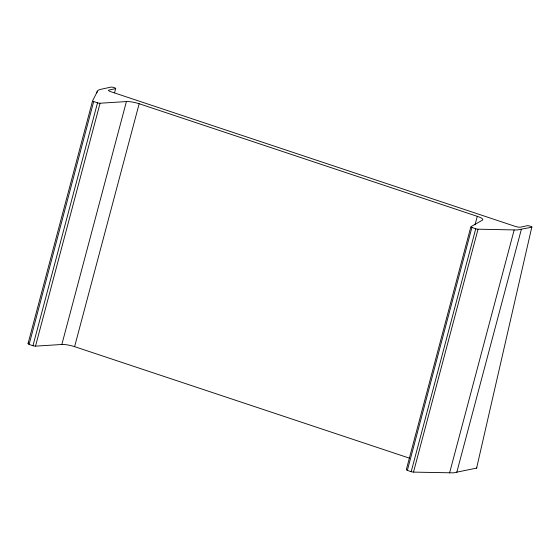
<?xml version="1.0" encoding="UTF-8"?>
<svg xmlns="http://www.w3.org/2000/svg" width="560" height="560" viewBox="0 0 560 560"><rect width="100%" height="100%" fill="white"/><g stroke="black" fill="none" stroke-linecap="round" stroke-linejoin="round"><path stroke-width="0.84" d="M114.583 92.883L115.556 88.627A2.107 0.448 12.9 0 0 114.667 87.815L113.757 87.507A2.107 0.448 12.9 0 0 110.985 87.108L100.114 89.474L97.923 90.391L92.575 100.821L28.007 343.728L28.728 342.244M531.776 227.241L517.013 229.985L478.051 229.194L413.49 472.108L453.39 472.857L476.609 468.111L531.776 227.241A2.107 0.448 12.9 0 0 530.88 226.429L529.97 226.121A2.107 0.448 12.9 0 0 527.198 225.722L520.618 227.15A4.214 0.896 12.9 0 1 515.081 226.338L110.761 91.686A4.214 0.896 12.9 0 1 108.976 90.055L115.556 88.627M35.364 346.143A2.107 0.448 12.9 0 1 32.956 345.709L29.113 344.428L93.681 101.514A2.107 0.448 12.9 0 1 93.156 101.311M96.803 92.841L97.251 91.154M32.956 345.709L97.524 102.795A2.107 0.448 12.9 0 0 99.932 103.229M126.406 101.57L100.079 103.229L35.511 346.143L61.845 344.477L126.406 101.57A10.549 2.247 12.9 0 1 139.167 103.733M61.852 344.484A10.549 2.247 12.9 0 1 74.606 346.64L139.167 103.733L477.274 216.335A10.549 2.247 12.9 0 1 482.447 220.143L470.876 226.716L406.315 469.63M413.364 472.101A2.107 0.448 12.9 0 1 411.194 471.674L407.351 470.393L471.912 227.479A2.107 0.448 12.9 0 1 471.17 227.171M475.034 224.77L477.274 216.335M411.194 471.674L475.755 228.76A2.107 0.448 12.9 0 0 477.932 229.194M449.589 472.913L514.157 229.999M456.757 472.423L521.318 229.516M93.681 101.514L97.524 102.795M471.912 227.479L475.755 228.76M74.599 346.647L409.395 458.143M29.113 344.428A2.107 0.448 12.9 0 1 28.588 344.225M407.344 470.393A2.107 0.448 12.9 0 1 406.602 470.085M476.455 467.6A2.107 0.448 12.9 0 1 476.609 468.111"/></g></svg>
